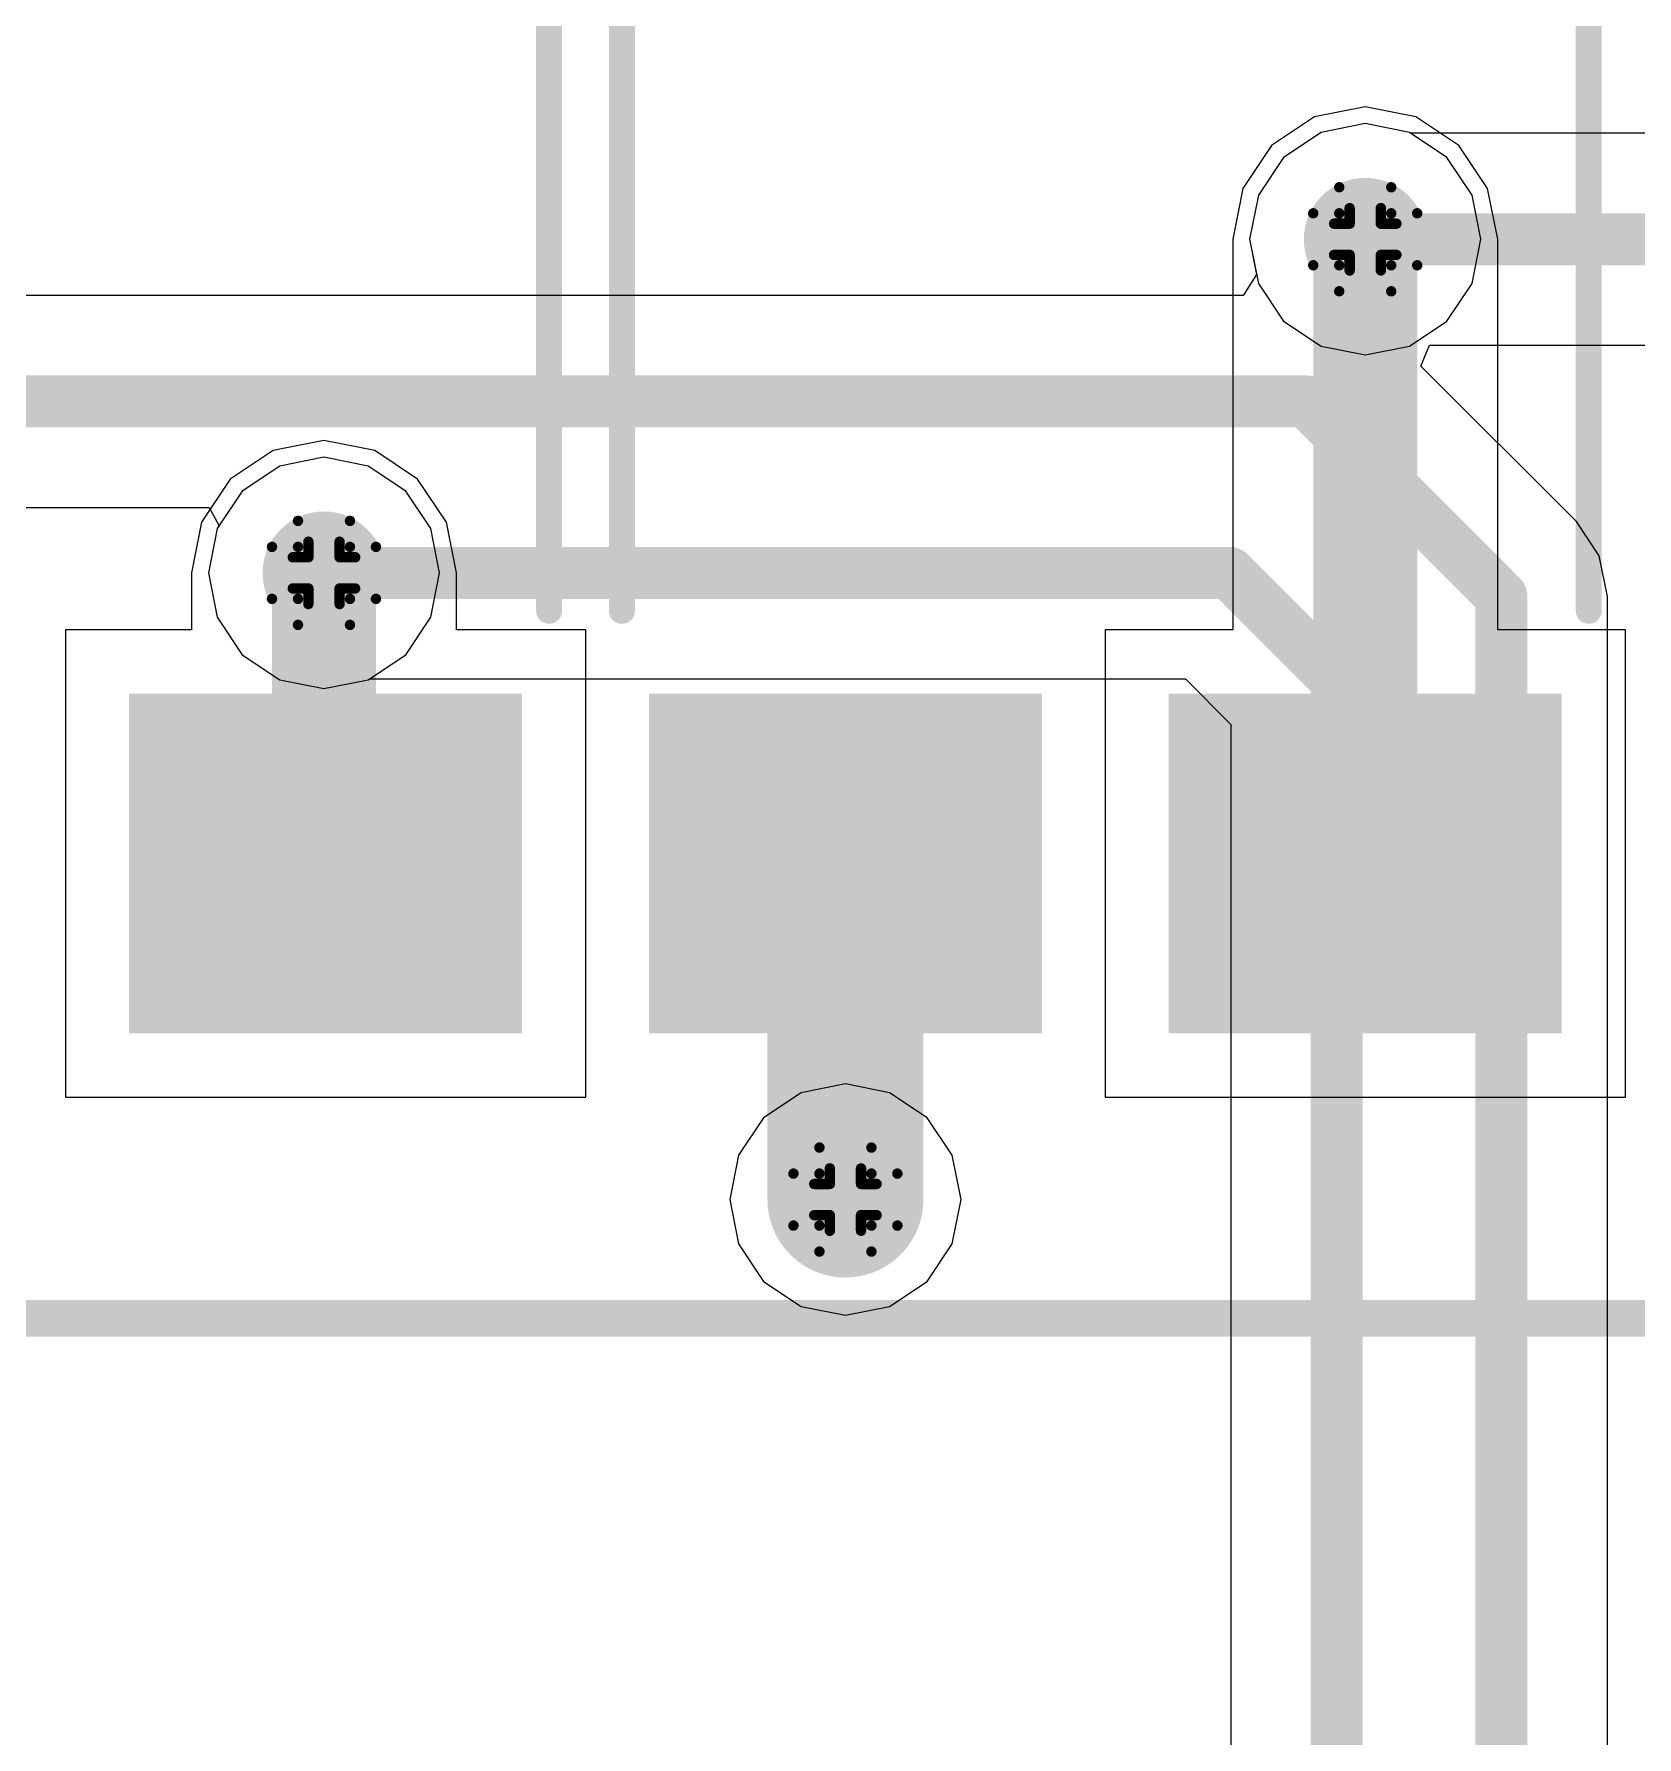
# Model space of a CAD drawing. Header units: inches. Extents: x 0 to 198, y 0 to 199.
# Drawn here: x 1.9092 to 2.2176, y 3.522 to 3.8495 of the extents above; entities that cross this region are included whole.
import ezdxf

# ---------------------------------------------------------------- set-up
doc = ezdxf.new("R2010")
doc.units = ezdxf.units.IN
doc.header["$MEASUREMENT"] = 0
for name, color, linetype in [('Bottom Layer', 5, 'Continuous'), ('Drill Drawing', 1, 'Continuous'), ('Layer 1', 16, 'Continuous'), ('Layer 2', 76, 'Continuous'), ('Top Layer', 1, 'Continuous'), ('Top Overlay', 2, 'Continuous'), ('Top Paste', 8, 'Continuous'), ('Top Solder', 216, 'Continuous'), ('Via Holes', 16, 'Continuous')]:
    doc.layers.add(name, color=color, linetype=linetype)

# ---------------------------------------------------------------- blocks, each defined once
blk = doc.blocks.new('SFH617A_2X009T_37')
at = {"layer": 'Top Layer'}
blk.add_hatch(color=1, dxfattribs=at).paths.add_polyline_path([(0.15768, 0.08504), (0.21752, 0.08504), (0.21752, 0.01496), (0.15768, 0.01496)])
at = {"layer": 'Top Paste'}
blk.add_hatch(color=8, dxfattribs=at).paths.add_polyline_path([(0.15768, 0.08504), (0.21752, 0.08504), (0.21752, 0.01496), (0.15768, 0.01496)])
at = {"layer": 'Top Solder'}
blk.add_hatch(color=216, dxfattribs=at).paths.add_polyline_path([(0.15492, 0.08779), (0.22028, 0.08779), (0.22028, 0.0122), (0.15492, 0.0122)])
at = {"layer": 'Top Overlay'}
blk.add_lwpolyline([(0.139, 0.093, 0.005, 0.005, 0), (-0.125, 0.093, 0.005, 0.005, 0)], format="xyseb", dxfattribs=at)
blk.add_lwpolyline([(0.13775, 0.093, 0.0025, 0.0025, 1), (0.14025, 0.093, 0.0025, 0.0025, 1)], format="xyseb", close=True, dxfattribs=at)
blk = doc.blocks.new('SFH617A_2X009T_39')
at = {"layer": 'Top Layer'}
for points in [[(0.15768, 0.08504), (0.21752, 0.08504), (0.21752, 0.01496), (0.15768, 0.01496)], [(0.15768, -0.01496), (0.21752, -0.01496), (0.21752, -0.08504), (0.15768, -0.08504)]]:
    blk.add_hatch(color=1, dxfattribs=at).paths.add_polyline_path(points)
at = {"layer": 'Top Paste'}
for points in [[(0.15768, 0.08504), (0.21752, 0.08504), (0.21752, 0.01496), (0.15768, 0.01496)], [(0.15768, -0.01496), (0.21752, -0.01496), (0.21752, -0.08504), (0.15768, -0.08504)]]:
    blk.add_hatch(color=8, dxfattribs=at).paths.add_polyline_path(points)
at = {"layer": 'Top Solder'}
for points in [[(0.15492, 0.08779), (0.22028, 0.08779), (0.22028, 0.0122), (0.15492, 0.0122)], [(0.15492, -0.01221), (0.22028, -0.01221), (0.22028, -0.0878), (0.15492, -0.0878)]]:
    blk.add_hatch(color=216, dxfattribs=at).paths.add_polyline_path(points)
at = {"layer": 'Top Overlay'}
for points in [[(0.139, 0.093, 0.005, 0.005, 0), (-0.125, 0.093, 0.005, 0.005, 0)], [(0.139, -0.093, 0.005, 0.005, 0), (-0.125, -0.093, 0.005, 0.005, 0)]]:
    blk.add_lwpolyline(points, format="xyseb", dxfattribs=at)
for points in [[(0.13775, 0.093, 0.0025, 0.0025, 1), (0.14025, 0.093, 0.0025, 0.0025, 1)], [(0.13775, -0.093, 0.0025, 0.0025, 1), (0.14025, -0.093, 0.0025, 0.0025, 1)]]:
    blk.add_lwpolyline(points, format="xyseb", close=True, dxfattribs=at)

msp = doc.modelspace()

# ---------------------------------------------------------------- hatches: boundary and pattern name
at = {"layer": 'Bottom Layer'}
h = msp.add_hatch(color=5, dxfattribs=at)
edge = h.paths.add_edge_path()
edge.add_arc((2.16531, 3.81), 0.01181, 0, 360)
h = msp.add_hatch(color=5, dxfattribs=at)
edge = h.paths.add_edge_path()
edge.add_arc((1.965, 3.74584), 0.01181, 0, 360)
h = msp.add_hatch(color=5, dxfattribs=at)
edge = h.paths.add_edge_path()
edge.add_arc((2.06531, 3.62531), 0.01181, 0, 360)
at = {"layer": 'Layer 1'}
h = msp.add_hatch(color=16, dxfattribs=at)
edge = h.paths.add_edge_path()
edge.add_arc((2.16531, 3.81), 0.01181, 0, 360)
h = msp.add_hatch(color=16, dxfattribs=at)
edge = h.paths.add_edge_path()
edge.add_arc((1.965, 3.74584), 0.01181, 0, 360)
h = msp.add_hatch(color=16, dxfattribs=at)
edge = h.paths.add_edge_path()
edge.add_arc((2.06531, 3.62531), 0.01181, 0, 360)
at = {"layer": 'Layer 2'}
h = msp.add_hatch(color=76, dxfattribs=at)
edge = h.paths.add_edge_path()
edge.add_arc((2.16531, 3.81), 0.01181, 0, 360)
h = msp.add_hatch(color=76, dxfattribs=at)
edge = h.paths.add_edge_path()
edge.add_arc((1.965, 3.74584), 0.01181, 0, 360)
h = msp.add_hatch(color=76, dxfattribs=at)
edge = h.paths.add_edge_path()
edge.add_arc((2.06531, 3.62531), 0.01181, 0, 360)
at = {"layer": 'Top Layer'}
h = msp.add_hatch(color=1, dxfattribs=at)
edge = h.paths.add_edge_path()
edge.add_arc((2.16531, 3.81), 0.01181, 0, 360)
h = msp.add_hatch(color=1, dxfattribs=at)
edge = h.paths.add_edge_path()
edge.add_arc((1.965, 3.74584), 0.01181, 0, 360)
h = msp.add_hatch(color=1, dxfattribs=at)
edge = h.paths.add_edge_path()
edge.add_arc((2.06531, 3.62531), 0.01181, 0, 360)
at = {"layer": 'Via Holes'}
h = msp.add_hatch(color=7, dxfattribs=at)
edge = h.paths.add_edge_path()
edge.add_arc((2.16531, 3.81), 0.00591, 0, 360)
h = msp.add_hatch(color=7, dxfattribs=at)
edge = h.paths.add_edge_path()
edge.add_arc((1.965, 3.74584), 0.00591, 0, 360)
h = msp.add_hatch(color=7, dxfattribs=at)
edge = h.paths.add_edge_path()
edge.add_arc((2.06531, 3.62531), 0.00591, 0, 360)

# ---------------------------------------------------------------- linework, layer by layer
at = {"layer": 'Bottom Layer'}
for p, q in [((2.16531, 3.83224), (2.1568, 3.83055)), ((2.17382, 3.83055), (2.16531, 3.83224)), ((2.1568, 3.83055), (2.14958, 3.82572)), ((2.17405, 3.83039), (2.17382, 3.83055)), ((2.30465, 3.83039), (2.17405, 3.83039)), ((2.14958, 3.82572), (2.14476, 3.81851)), ((2.14476, 3.81851), (2.14307, 3.81)), ((2.14307, 3.81), (2.14442, 3.80321)), ((2.14442, 3.80321), (2.14184, 3.79921)), ((2.14184, 3.79921), (1.77405, 3.79921)), ((2.17603, 3.78561), (2.17769, 3.78961)), ((2.17769, 3.78961), (2.2962, 3.78961)), ((2.20592, 3.75572), (2.17603, 3.78561)), ((1.77405, 3.75843), (1.94294, 3.75843)), ((1.94294, 3.75843), (1.94482, 3.7549)), ((1.94445, 3.75435), (1.94276, 3.74584)), ((1.94482, 3.7549), (1.94445, 3.75435)), ((2.21034, 3.74911), (2.20592, 3.75572)), ((2.2119, 3.7413), (2.21034, 3.74911)), ((1.94276, 3.74584), (1.94445, 3.73733)), ((2.2119, 2.76637), (2.2119, 3.7413)), ((1.94445, 3.73733), (1.94928, 3.73011)), ((1.94928, 3.73011), (1.95649, 3.72529)), ((1.95649, 3.72529), (1.965, 3.7236)), ((1.965, 3.7236), (1.97351, 3.72529)), ((1.97351, 3.72529), (1.97374, 3.72545)), ((1.97374, 3.72545), (2.13072, 3.72545)), ((2.13072, 3.72545), (2.13945, 3.71671)), ((2.13945, 3.71671), (2.13945, 2.30185))]:
    msp.add_line(p, q, dxfattribs=at)
for points in [[(2.16531, 3.81, 0.01, 0.01, 0), (2.30465, 3.81, 0.01, 0.01, 0)], [(1.76531, 3.77882, 0.01, 0.01, 0), (2.15399, 3.77882, 0.01, 0.01, 0)], [(2.15399, 3.77882, 0.01, 0.01, 0), (2.1915, 3.7413, 0.01, 0.01, 0)], [(1.965, 3.74584, 0.01, 0.01, 0), (2.13916, 3.74584, 0.01, 0.01, 0)], [(2.13916, 3.74584, 0.01, 0.01, 0), (2.15984, 3.72516, 0.01, 0.01, 0)], [(2.1915, 2.31551, 0.01, 0.01, 0), (2.1915, 3.7413, 0.01, 0.01, 0)], [(2.15984, 2.30185, 0.01, 0.01, 0), (2.15984, 3.72516, 0.01, 0.01, 0)]]:
    msp.add_lwpolyline(points, format="xyseb", dxfattribs=at)
for points in [[(2.16281, 3.81, 0.005, 0.005, 1), (2.16781, 3.81, 0.005, 0.005, 1)], [(2.15149, 3.77882, 0.005, 0.005, 1), (2.15649, 3.77882, 0.005, 0.005, 1)], [(2.15149, 3.77882, 0.005, 0.005, 1), (2.15649, 3.77882, 0.005, 0.005, 1)], [(1.9625, 3.74584, 0.005, 0.005, 1), (1.9675, 3.74584, 0.005, 0.005, 1)], [(2.13666, 3.74584, 0.005, 0.005, 1), (2.14166, 3.74584, 0.005, 0.005, 1)], [(2.13666, 3.74584, 0.005, 0.005, 1), (2.14166, 3.74584, 0.005, 0.005, 1)], [(2.189, 3.7413, 0.005, 0.005, 1), (2.194, 3.7413, 0.005, 0.005, 1)], [(2.189, 3.7413, 0.005, 0.005, 1), (2.194, 3.7413, 0.005, 0.005, 1)], [(2.15734, 3.72516, 0.005, 0.005, 1), (2.16234, 3.72516, 0.005, 0.005, 1)], [(2.15734, 3.72516, 0.005, 0.005, 1), (2.16234, 3.72516, 0.005, 0.005, 1)]]:
    msp.add_lwpolyline(points, format="xyseb", close=True, dxfattribs=at)
at = {"layer": 'Drill Drawing'}
for points in [[(2.16031, 3.815, 0.002, 0.002, 0), (2.16031, 3.82, 0.002, 0.002, 0)], [(2.16031, 3.82, 0.002, 0.002, 0), (2.17031, 3.82, 0.002, 0.002, 0)], [(2.17031, 3.815, 0.002, 0.002, 0), (2.17031, 3.82, 0.002, 0.002, 0)], [(2.15531, 3.805, 0.002, 0.002, 0), (2.15531, 3.815, 0.002, 0.002, 0)], [(2.15531, 3.815, 0.002, 0.002, 0), (2.16031, 3.815, 0.002, 0.002, 0)], [(2.16231, 3.813, 0.002, 0.002, 0), (2.16231, 3.816, 0.002, 0.002, 0)], [(2.16231, 3.816, 0.002, 0.002, 0), (2.16831, 3.816, 0.002, 0.002, 0)], [(2.16831, 3.813, 0.002, 0.002, 0), (2.16831, 3.816, 0.002, 0.002, 0)], [(2.17031, 3.815, 0.002, 0.002, 0), (2.17531, 3.815, 0.002, 0.002, 0)], [(2.17531, 3.805, 0.002, 0.002, 0), (2.17531, 3.815, 0.002, 0.002, 0)], [(2.15931, 3.807, 0.002, 0.002, 0), (2.15931, 3.813, 0.002, 0.002, 0)], [(2.15931, 3.813, 0.002, 0.002, 0), (2.16231, 3.813, 0.002, 0.002, 0)], [(2.16831, 3.813, 0.002, 0.002, 0), (2.17131, 3.813, 0.002, 0.002, 0)], [(2.17131, 3.807, 0.002, 0.002, 0), (2.17131, 3.813, 0.002, 0.002, 0)], [(2.15531, 3.805, 0.002, 0.002, 0), (2.16031, 3.805, 0.002, 0.002, 0)], [(2.15931, 3.807, 0.002, 0.002, 0), (2.16231, 3.807, 0.002, 0.002, 0)], [(2.16031, 3.8, 0.002, 0.002, 0), (2.16031, 3.805, 0.002, 0.002, 0)], [(2.16231, 3.804, 0.002, 0.002, 0), (2.16231, 3.807, 0.002, 0.002, 0)], [(2.16831, 3.807, 0.002, 0.002, 0), (2.17131, 3.807, 0.002, 0.002, 0)], [(2.16831, 3.804, 0.002, 0.002, 0), (2.16831, 3.807, 0.002, 0.002, 0)], [(2.17031, 3.805, 0.002, 0.002, 0), (2.17531, 3.805, 0.002, 0.002, 0)], [(2.17031, 3.8, 0.002, 0.002, 0), (2.17031, 3.805, 0.002, 0.002, 0)], [(2.16231, 3.804, 0.002, 0.002, 0), (2.16831, 3.804, 0.002, 0.002, 0)], [(2.16031, 3.8, 0.002, 0.002, 0), (2.17031, 3.8, 0.002, 0.002, 0)], [(1.96, 3.75084, 0.002, 0.002, 0), (1.96, 3.75584, 0.002, 0.002, 0)], [(1.96, 3.75584, 0.002, 0.002, 0), (1.97, 3.75584, 0.002, 0.002, 0)], [(1.97, 3.75084, 0.002, 0.002, 0), (1.97, 3.75584, 0.002, 0.002, 0)], [(1.955, 3.74084, 0.002, 0.002, 0), (1.955, 3.75084, 0.002, 0.002, 0)], [(1.955, 3.75084, 0.002, 0.002, 0), (1.96, 3.75084, 0.002, 0.002, 0)], [(1.962, 3.74884, 0.002, 0.002, 0), (1.962, 3.75184, 0.002, 0.002, 0)], [(1.962, 3.75184, 0.002, 0.002, 0), (1.968, 3.75184, 0.002, 0.002, 0)], [(1.968, 3.74884, 0.002, 0.002, 0), (1.968, 3.75184, 0.002, 0.002, 0)], [(1.97, 3.75084, 0.002, 0.002, 0), (1.975, 3.75084, 0.002, 0.002, 0)], [(1.975, 3.74084, 0.002, 0.002, 0), (1.975, 3.75084, 0.002, 0.002, 0)], [(1.959, 3.74284, 0.002, 0.002, 0), (1.959, 3.74884, 0.002, 0.002, 0)], [(1.959, 3.74884, 0.002, 0.002, 0), (1.962, 3.74884, 0.002, 0.002, 0)], [(1.968, 3.74884, 0.002, 0.002, 0), (1.971, 3.74884, 0.002, 0.002, 0)], [(1.971, 3.74284, 0.002, 0.002, 0), (1.971, 3.74884, 0.002, 0.002, 0)], [(1.959, 3.74284, 0.002, 0.002, 0), (1.962, 3.74284, 0.002, 0.002, 0)], [(1.962, 3.73984, 0.002, 0.002, 0), (1.962, 3.74284, 0.002, 0.002, 0)], [(1.968, 3.74284, 0.002, 0.002, 0), (1.971, 3.74284, 0.002, 0.002, 0)], [(1.968, 3.73984, 0.002, 0.002, 0), (1.968, 3.74284, 0.002, 0.002, 0)], [(1.955, 3.74084, 0.002, 0.002, 0), (1.96, 3.74084, 0.002, 0.002, 0)], [(1.96, 3.73584, 0.002, 0.002, 0), (1.96, 3.74084, 0.002, 0.002, 0)], [(1.962, 3.73984, 0.002, 0.002, 0), (1.968, 3.73984, 0.002, 0.002, 0)], [(1.97, 3.74084, 0.002, 0.002, 0), (1.975, 3.74084, 0.002, 0.002, 0)], [(1.97, 3.73584, 0.002, 0.002, 0), (1.97, 3.74084, 0.002, 0.002, 0)], [(1.96, 3.73584, 0.002, 0.002, 0), (1.97, 3.73584, 0.002, 0.002, 0)], [(2.06031, 3.63031, 0.002, 0.002, 0), (2.06031, 3.63531, 0.002, 0.002, 0)], [(2.06031, 3.63531, 0.002, 0.002, 0), (2.07031, 3.63531, 0.002, 0.002, 0)], [(2.07031, 3.63031, 0.002, 0.002, 0), (2.07031, 3.63531, 0.002, 0.002, 0)], [(2.06231, 3.62831, 0.002, 0.002, 0), (2.06231, 3.63131, 0.002, 0.002, 0)], [(2.06231, 3.63131, 0.002, 0.002, 0), (2.06831, 3.63131, 0.002, 0.002, 0)], [(2.06831, 3.62831, 0.002, 0.002, 0), (2.06831, 3.63131, 0.002, 0.002, 0)], [(2.05531, 3.62031, 0.002, 0.002, 0), (2.05531, 3.63031, 0.002, 0.002, 0)], [(2.05531, 3.63031, 0.002, 0.002, 0), (2.06031, 3.63031, 0.002, 0.002, 0)], [(2.05931, 3.62231, 0.002, 0.002, 0), (2.05931, 3.62831, 0.002, 0.002, 0)], [(2.05931, 3.62831, 0.002, 0.002, 0), (2.06231, 3.62831, 0.002, 0.002, 0)], [(2.06831, 3.62831, 0.002, 0.002, 0), (2.07131, 3.62831, 0.002, 0.002, 0)], [(2.07031, 3.63031, 0.002, 0.002, 0), (2.07531, 3.63031, 0.002, 0.002, 0)], [(2.07131, 3.62231, 0.002, 0.002, 0), (2.07131, 3.62831, 0.002, 0.002, 0)], [(2.07531, 3.62031, 0.002, 0.002, 0), (2.07531, 3.63031, 0.002, 0.002, 0)], [(2.05931, 3.62231, 0.002, 0.002, 0), (2.06231, 3.62231, 0.002, 0.002, 0)], [(2.06231, 3.61931, 0.002, 0.002, 0), (2.06231, 3.62231, 0.002, 0.002, 0)], [(2.06831, 3.62231, 0.002, 0.002, 0), (2.07131, 3.62231, 0.002, 0.002, 0)], [(2.06831, 3.61931, 0.002, 0.002, 0), (2.06831, 3.62231, 0.002, 0.002, 0)], [(2.05531, 3.62031, 0.002, 0.002, 0), (2.06031, 3.62031, 0.002, 0.002, 0)], [(2.06031, 3.61531, 0.002, 0.002, 0), (2.06031, 3.62031, 0.002, 0.002, 0)], [(2.06231, 3.61931, 0.002, 0.002, 0), (2.06831, 3.61931, 0.002, 0.002, 0)], [(2.07031, 3.62031, 0.002, 0.002, 0), (2.07531, 3.62031, 0.002, 0.002, 0)], [(2.07031, 3.61531, 0.002, 0.002, 0), (2.07031, 3.62031, 0.002, 0.002, 0)], [(2.06031, 3.61531, 0.002, 0.002, 0), (2.07031, 3.61531, 0.002, 0.002, 0)]]:
    msp.add_lwpolyline(points, format="xyseb", dxfattribs=at)
for points in [[(2.15981, 3.82, 0.001, 0.001, 1), (2.16081, 3.82, 0.001, 0.001, 1)], [(2.15981, 3.82, 0.001, 0.001, 1), (2.16081, 3.82, 0.001, 0.001, 1)], [(2.16981, 3.82, 0.001, 0.001, 1), (2.17081, 3.82, 0.001, 0.001, 1)], [(2.16981, 3.82, 0.001, 0.001, 1), (2.17081, 3.82, 0.001, 0.001, 1)], [(2.15481, 3.815, 0.001, 0.001, 1), (2.15581, 3.815, 0.001, 0.001, 1)], [(2.15481, 3.815, 0.001, 0.001, 1), (2.15581, 3.815, 0.001, 0.001, 1)], [(2.15981, 3.815, 0.001, 0.001, 1), (2.16081, 3.815, 0.001, 0.001, 1)], [(2.15981, 3.815, 0.001, 0.001, 1), (2.16081, 3.815, 0.001, 0.001, 1)], [(2.16181, 3.816, 0.001, 0.001, 1), (2.16281, 3.816, 0.001, 0.001, 1)], [(2.16181, 3.816, 0.001, 0.001, 1), (2.16281, 3.816, 0.001, 0.001, 1)], [(2.16781, 3.816, 0.001, 0.001, 1), (2.16881, 3.816, 0.001, 0.001, 1)], [(2.16781, 3.816, 0.001, 0.001, 1), (2.16881, 3.816, 0.001, 0.001, 1)], [(2.16981, 3.815, 0.001, 0.001, 1), (2.17081, 3.815, 0.001, 0.001, 1)], [(2.16981, 3.815, 0.001, 0.001, 1), (2.17081, 3.815, 0.001, 0.001, 1)], [(2.17481, 3.815, 0.001, 0.001, 1), (2.17581, 3.815, 0.001, 0.001, 1)], [(2.17481, 3.815, 0.001, 0.001, 1), (2.17581, 3.815, 0.001, 0.001, 1)], [(2.15881, 3.813, 0.001, 0.001, 1), (2.15981, 3.813, 0.001, 0.001, 1)], [(2.15881, 3.813, 0.001, 0.001, 1), (2.15981, 3.813, 0.001, 0.001, 1)], [(2.16181, 3.813, 0.001, 0.001, 1), (2.16281, 3.813, 0.001, 0.001, 1)], [(2.16181, 3.813, 0.001, 0.001, 1), (2.16281, 3.813, 0.001, 0.001, 1)], [(2.16781, 3.813, 0.001, 0.001, 1), (2.16881, 3.813, 0.001, 0.001, 1)], [(2.16781, 3.813, 0.001, 0.001, 1), (2.16881, 3.813, 0.001, 0.001, 1)], [(2.17081, 3.813, 0.001, 0.001, 1), (2.17181, 3.813, 0.001, 0.001, 1)], [(2.17081, 3.813, 0.001, 0.001, 1), (2.17181, 3.813, 0.001, 0.001, 1)], [(2.15481, 3.805, 0.001, 0.001, 1), (2.15581, 3.805, 0.001, 0.001, 1)], [(2.15481, 3.805, 0.001, 0.001, 1), (2.15581, 3.805, 0.001, 0.001, 1)], [(2.15881, 3.807, 0.001, 0.001, 1), (2.15981, 3.807, 0.001, 0.001, 1)], [(2.15881, 3.807, 0.001, 0.001, 1), (2.15981, 3.807, 0.001, 0.001, 1)], [(2.15981, 3.805, 0.001, 0.001, 1), (2.16081, 3.805, 0.001, 0.001, 1)], [(2.15981, 3.805, 0.001, 0.001, 1), (2.16081, 3.805, 0.001, 0.001, 1)], [(2.16181, 3.807, 0.001, 0.001, 1), (2.16281, 3.807, 0.001, 0.001, 1)], [(2.16181, 3.807, 0.001, 0.001, 1), (2.16281, 3.807, 0.001, 0.001, 1)], [(2.16781, 3.807, 0.001, 0.001, 1), (2.16881, 3.807, 0.001, 0.001, 1)], [(2.16781, 3.807, 0.001, 0.001, 1), (2.16881, 3.807, 0.001, 0.001, 1)], [(2.16981, 3.805, 0.001, 0.001, 1), (2.17081, 3.805, 0.001, 0.001, 1)], [(2.16981, 3.805, 0.001, 0.001, 1), (2.17081, 3.805, 0.001, 0.001, 1)], [(2.17081, 3.807, 0.001, 0.001, 1), (2.17181, 3.807, 0.001, 0.001, 1)], [(2.17081, 3.807, 0.001, 0.001, 1), (2.17181, 3.807, 0.001, 0.001, 1)], [(2.17481, 3.805, 0.001, 0.001, 1), (2.17581, 3.805, 0.001, 0.001, 1)], [(2.17481, 3.805, 0.001, 0.001, 1), (2.17581, 3.805, 0.001, 0.001, 1)], [(2.16181, 3.804, 0.001, 0.001, 1), (2.16281, 3.804, 0.001, 0.001, 1)], [(2.16181, 3.804, 0.001, 0.001, 1), (2.16281, 3.804, 0.001, 0.001, 1)], [(2.16781, 3.804, 0.001, 0.001, 1), (2.16881, 3.804, 0.001, 0.001, 1)], [(2.16781, 3.804, 0.001, 0.001, 1), (2.16881, 3.804, 0.001, 0.001, 1)], [(2.15981, 3.8, 0.001, 0.001, 1), (2.16081, 3.8, 0.001, 0.001, 1)], [(2.15981, 3.8, 0.001, 0.001, 1), (2.16081, 3.8, 0.001, 0.001, 1)], [(2.16981, 3.8, 0.001, 0.001, 1), (2.17081, 3.8, 0.001, 0.001, 1)], [(2.16981, 3.8, 0.001, 0.001, 1), (2.17081, 3.8, 0.001, 0.001, 1)], [(1.9595, 3.75584, 0.001, 0.001, 1), (1.9605, 3.75584, 0.001, 0.001, 1)], [(1.9595, 3.75584, 0.001, 0.001, 1), (1.9605, 3.75584, 0.001, 0.001, 1)], [(1.9695, 3.75584, 0.001, 0.001, 1), (1.9705, 3.75584, 0.001, 0.001, 1)], [(1.9695, 3.75584, 0.001, 0.001, 1), (1.9705, 3.75584, 0.001, 0.001, 1)], [(1.9545, 3.75084, 0.001, 0.001, 1), (1.9555, 3.75084, 0.001, 0.001, 1)], [(1.9545, 3.75084, 0.001, 0.001, 1), (1.9555, 3.75084, 0.001, 0.001, 1)], [(1.9595, 3.75084, 0.001, 0.001, 1), (1.9605, 3.75084, 0.001, 0.001, 1)], [(1.9595, 3.75084, 0.001, 0.001, 1), (1.9605, 3.75084, 0.001, 0.001, 1)], [(1.9615, 3.75184, 0.001, 0.001, 1), (1.9625, 3.75184, 0.001, 0.001, 1)], [(1.9615, 3.75184, 0.001, 0.001, 1), (1.9625, 3.75184, 0.001, 0.001, 1)], [(1.9675, 3.75184, 0.001, 0.001, 1), (1.9685, 3.75184, 0.001, 0.001, 1)], [(1.9675, 3.75184, 0.001, 0.001, 1), (1.9685, 3.75184, 0.001, 0.001, 1)], [(1.9695, 3.75084, 0.001, 0.001, 1), (1.9705, 3.75084, 0.001, 0.001, 1)], [(1.9695, 3.75084, 0.001, 0.001, 1), (1.9705, 3.75084, 0.001, 0.001, 1)], [(1.9745, 3.75084, 0.001, 0.001, 1), (1.9755, 3.75084, 0.001, 0.001, 1)], [(1.9745, 3.75084, 0.001, 0.001, 1), (1.9755, 3.75084, 0.001, 0.001, 1)], [(1.9585, 3.74884, 0.001, 0.001, 1), (1.9595, 3.74884, 0.001, 0.001, 1)], [(1.9585, 3.74884, 0.001, 0.001, 1), (1.9595, 3.74884, 0.001, 0.001, 1)], [(1.9615, 3.74884, 0.001, 0.001, 1), (1.9625, 3.74884, 0.001, 0.001, 1)], [(1.9615, 3.74884, 0.001, 0.001, 1), (1.9625, 3.74884, 0.001, 0.001, 1)], [(1.9675, 3.74884, 0.001, 0.001, 1), (1.9685, 3.74884, 0.001, 0.001, 1)], [(1.9675, 3.74884, 0.001, 0.001, 1), (1.9685, 3.74884, 0.001, 0.001, 1)], [(1.9705, 3.74884, 0.001, 0.001, 1), (1.9715, 3.74884, 0.001, 0.001, 1)], [(1.9705, 3.74884, 0.001, 0.001, 1), (1.9715, 3.74884, 0.001, 0.001, 1)], [(1.9585, 3.74284, 0.001, 0.001, 1), (1.9595, 3.74284, 0.001, 0.001, 1)], [(1.9585, 3.74284, 0.001, 0.001, 1), (1.9595, 3.74284, 0.001, 0.001, 1)], [(1.9615, 3.74284, 0.001, 0.001, 1), (1.9625, 3.74284, 0.001, 0.001, 1)], [(1.9615, 3.74284, 0.001, 0.001, 1), (1.9625, 3.74284, 0.001, 0.001, 1)], [(1.9675, 3.74284, 0.001, 0.001, 1), (1.9685, 3.74284, 0.001, 0.001, 1)], [(1.9675, 3.74284, 0.001, 0.001, 1), (1.9685, 3.74284, 0.001, 0.001, 1)], [(1.9705, 3.74284, 0.001, 0.001, 1), (1.9715, 3.74284, 0.001, 0.001, 1)], [(1.9705, 3.74284, 0.001, 0.001, 1), (1.9715, 3.74284, 0.001, 0.001, 1)], [(1.9545, 3.74084, 0.001, 0.001, 1), (1.9555, 3.74084, 0.001, 0.001, 1)], [(1.9545, 3.74084, 0.001, 0.001, 1), (1.9555, 3.74084, 0.001, 0.001, 1)], [(1.9595, 3.74084, 0.001, 0.001, 1), (1.9605, 3.74084, 0.001, 0.001, 1)], [(1.9595, 3.74084, 0.001, 0.001, 1), (1.9605, 3.74084, 0.001, 0.001, 1)], [(1.9615, 3.73984, 0.001, 0.001, 1), (1.9625, 3.73984, 0.001, 0.001, 1)], [(1.9615, 3.73984, 0.001, 0.001, 1), (1.9625, 3.73984, 0.001, 0.001, 1)], [(1.9675, 3.73984, 0.001, 0.001, 1), (1.9685, 3.73984, 0.001, 0.001, 1)], [(1.9675, 3.73984, 0.001, 0.001, 1), (1.9685, 3.73984, 0.001, 0.001, 1)], [(1.9695, 3.74084, 0.001, 0.001, 1), (1.9705, 3.74084, 0.001, 0.001, 1)], [(1.9695, 3.74084, 0.001, 0.001, 1), (1.9705, 3.74084, 0.001, 0.001, 1)], [(1.9745, 3.74084, 0.001, 0.001, 1), (1.9755, 3.74084, 0.001, 0.001, 1)], [(1.9745, 3.74084, 0.001, 0.001, 1), (1.9755, 3.74084, 0.001, 0.001, 1)], [(1.9595, 3.73584, 0.001, 0.001, 1), (1.9605, 3.73584, 0.001, 0.001, 1)], [(1.9595, 3.73584, 0.001, 0.001, 1), (1.9605, 3.73584, 0.001, 0.001, 1)], [(1.9695, 3.73584, 0.001, 0.001, 1), (1.9705, 3.73584, 0.001, 0.001, 1)], [(1.9695, 3.73584, 0.001, 0.001, 1), (1.9705, 3.73584, 0.001, 0.001, 1)], [(2.05981, 3.63531, 0.001, 0.001, 1), (2.06081, 3.63531, 0.001, 0.001, 1)], [(2.05981, 3.63531, 0.001, 0.001, 1), (2.06081, 3.63531, 0.001, 0.001, 1)], [(2.06981, 3.63531, 0.001, 0.001, 1), (2.07081, 3.63531, 0.001, 0.001, 1)], [(2.06981, 3.63531, 0.001, 0.001, 1), (2.07081, 3.63531, 0.001, 0.001, 1)], [(2.06181, 3.63131, 0.001, 0.001, 1), (2.06281, 3.63131, 0.001, 0.001, 1)], [(2.06181, 3.63131, 0.001, 0.001, 1), (2.06281, 3.63131, 0.001, 0.001, 1)], [(2.06781, 3.63131, 0.001, 0.001, 1), (2.06881, 3.63131, 0.001, 0.001, 1)], [(2.06781, 3.63131, 0.001, 0.001, 1), (2.06881, 3.63131, 0.001, 0.001, 1)], [(2.05481, 3.63031, 0.001, 0.001, 1), (2.05581, 3.63031, 0.001, 0.001, 1)], [(2.05481, 3.63031, 0.001, 0.001, 1), (2.05581, 3.63031, 0.001, 0.001, 1)], [(2.05881, 3.62831, 0.001, 0.001, 1), (2.05981, 3.62831, 0.001, 0.001, 1)], [(2.05881, 3.62831, 0.001, 0.001, 1), (2.05981, 3.62831, 0.001, 0.001, 1)], [(2.05981, 3.63031, 0.001, 0.001, 1), (2.06081, 3.63031, 0.001, 0.001, 1)], [(2.05981, 3.63031, 0.001, 0.001, 1), (2.06081, 3.63031, 0.001, 0.001, 1)], [(2.06181, 3.62831, 0.001, 0.001, 1), (2.06281, 3.62831, 0.001, 0.001, 1)], [(2.06181, 3.62831, 0.001, 0.001, 1), (2.06281, 3.62831, 0.001, 0.001, 1)], [(2.06781, 3.62831, 0.001, 0.001, 1), (2.06881, 3.62831, 0.001, 0.001, 1)], [(2.06781, 3.62831, 0.001, 0.001, 1), (2.06881, 3.62831, 0.001, 0.001, 1)], [(2.06981, 3.63031, 0.001, 0.001, 1), (2.07081, 3.63031, 0.001, 0.001, 1)], [(2.06981, 3.63031, 0.001, 0.001, 1), (2.07081, 3.63031, 0.001, 0.001, 1)], [(2.07081, 3.62831, 0.001, 0.001, 1), (2.07181, 3.62831, 0.001, 0.001, 1)], [(2.07081, 3.62831, 0.001, 0.001, 1), (2.07181, 3.62831, 0.001, 0.001, 1)], [(2.07481, 3.63031, 0.001, 0.001, 1), (2.07581, 3.63031, 0.001, 0.001, 1)], [(2.07481, 3.63031, 0.001, 0.001, 1), (2.07581, 3.63031, 0.001, 0.001, 1)], [(2.05881, 3.62231, 0.001, 0.001, 1), (2.05981, 3.62231, 0.001, 0.001, 1)], [(2.05881, 3.62231, 0.001, 0.001, 1), (2.05981, 3.62231, 0.001, 0.001, 1)], [(2.06181, 3.62231, 0.001, 0.001, 1), (2.06281, 3.62231, 0.001, 0.001, 1)], [(2.06181, 3.62231, 0.001, 0.001, 1), (2.06281, 3.62231, 0.001, 0.001, 1)], [(2.06781, 3.62231, 0.001, 0.001, 1), (2.06881, 3.62231, 0.001, 0.001, 1)], [(2.06781, 3.62231, 0.001, 0.001, 1), (2.06881, 3.62231, 0.001, 0.001, 1)], [(2.07081, 3.62231, 0.001, 0.001, 1), (2.07181, 3.62231, 0.001, 0.001, 1)], [(2.07081, 3.62231, 0.001, 0.001, 1), (2.07181, 3.62231, 0.001, 0.001, 1)], [(2.05481, 3.62031, 0.001, 0.001, 1), (2.05581, 3.62031, 0.001, 0.001, 1)], [(2.05481, 3.62031, 0.001, 0.001, 1), (2.05581, 3.62031, 0.001, 0.001, 1)], [(2.05981, 3.62031, 0.001, 0.001, 1), (2.06081, 3.62031, 0.001, 0.001, 1)], [(2.05981, 3.62031, 0.001, 0.001, 1), (2.06081, 3.62031, 0.001, 0.001, 1)], [(2.06181, 3.61931, 0.001, 0.001, 1), (2.06281, 3.61931, 0.001, 0.001, 1)], [(2.06181, 3.61931, 0.001, 0.001, 1), (2.06281, 3.61931, 0.001, 0.001, 1)], [(2.06781, 3.61931, 0.001, 0.001, 1), (2.06881, 3.61931, 0.001, 0.001, 1)], [(2.06781, 3.61931, 0.001, 0.001, 1), (2.06881, 3.61931, 0.001, 0.001, 1)], [(2.06981, 3.62031, 0.001, 0.001, 1), (2.07081, 3.62031, 0.001, 0.001, 1)], [(2.06981, 3.62031, 0.001, 0.001, 1), (2.07081, 3.62031, 0.001, 0.001, 1)], [(2.07481, 3.62031, 0.001, 0.001, 1), (2.07581, 3.62031, 0.001, 0.001, 1)], [(2.07481, 3.62031, 0.001, 0.001, 1), (2.07581, 3.62031, 0.001, 0.001, 1)], [(2.05981, 3.61531, 0.001, 0.001, 1), (2.06081, 3.61531, 0.001, 0.001, 1)], [(2.05981, 3.61531, 0.001, 0.001, 1), (2.06081, 3.61531, 0.001, 0.001, 1)], [(2.06981, 3.61531, 0.001, 0.001, 1), (2.07081, 3.61531, 0.001, 0.001, 1)], [(2.06981, 3.61531, 0.001, 0.001, 1), (2.07081, 3.61531, 0.001, 0.001, 1)]]:
    msp.add_lwpolyline(points, format="xyseb", close=True, dxfattribs=at)
at = {"layer": 'Layer 1'}
for p, q in [((2.16531, 3.83224), (2.1568, 3.83055)), ((2.17382, 3.83055), (2.16531, 3.83224)), ((2.1568, 3.83055), (2.14958, 3.82572)), ((2.18103, 3.82572), (2.17382, 3.83055)), ((2.14958, 3.82572), (2.14476, 3.81851)), ((2.18586, 3.81851), (2.18103, 3.82572)), ((2.14476, 3.81851), (2.14307, 3.81)), ((2.18755, 3.81), (2.18586, 3.81851)), ((2.14307, 3.81), (2.14476, 3.80149)), ((2.18586, 3.80149), (2.18755, 3.81)), ((2.14476, 3.80149), (2.14958, 3.79428)), ((2.18103, 3.79428), (2.18586, 3.80149)), ((2.14958, 3.79428), (2.1568, 3.78945)), ((2.17382, 3.78945), (2.18103, 3.79428)), ((2.1568, 3.78945), (2.16531, 3.78776)), ((2.16531, 3.78776), (2.17382, 3.78945)), ((1.95649, 3.76638), (1.94928, 3.76156)), ((1.965, 3.76808), (1.95649, 3.76638)), ((1.97351, 3.76638), (1.965, 3.76808)), ((1.98072, 3.76156), (1.97351, 3.76638)), ((1.94928, 3.76156), (1.94445, 3.75435)), ((1.98555, 3.75435), (1.98072, 3.76156)), ((1.94445, 3.75435), (1.94276, 3.74584)), ((1.98724, 3.74584), (1.98555, 3.75435)), ((1.94276, 3.74584), (1.94445, 3.73733)), ((1.98555, 3.73733), (1.98724, 3.74584)), ((1.94445, 3.73733), (1.94928, 3.73011)), ((1.98072, 3.73011), (1.98555, 3.73733)), ((1.94928, 3.73011), (1.95649, 3.72529)), ((1.97351, 3.72529), (1.98072, 3.73011)), ((1.95649, 3.72529), (1.965, 3.7236)), ((1.965, 3.7236), (1.97351, 3.72529))]:
    msp.add_line(p, q, dxfattribs=at)
at = {"layer": 'Layer 2'}
for p, q in [((2.16531, 3.83224), (2.1568, 3.83055)), ((2.17382, 3.83055), (2.16531, 3.83224)), ((2.1568, 3.83055), (2.14958, 3.82572)), ((2.18103, 3.82572), (2.17382, 3.83055)), ((2.14958, 3.82572), (2.14476, 3.81851)), ((2.18586, 3.81851), (2.18103, 3.82572)), ((2.14476, 3.81851), (2.14307, 3.81)), ((2.18755, 3.81), (2.18586, 3.81851)), ((2.14307, 3.81), (2.14476, 3.80149)), ((2.18586, 3.80149), (2.18755, 3.81)), ((2.14476, 3.80149), (2.14958, 3.79428)), ((2.18103, 3.79428), (2.18586, 3.80149)), ((2.14958, 3.79428), (2.1568, 3.78945)), ((2.17382, 3.78945), (2.18103, 3.79428)), ((2.1568, 3.78945), (2.16531, 3.78776)), ((2.16531, 3.78776), (2.17382, 3.78945)), ((1.95649, 3.76638), (1.94928, 3.76156)), ((1.965, 3.76808), (1.95649, 3.76638)), ((1.97351, 3.76638), (1.965, 3.76808)), ((1.98072, 3.76156), (1.97351, 3.76638)), ((1.94928, 3.76156), (1.94445, 3.75435)), ((1.98555, 3.75435), (1.98072, 3.76156)), ((1.94445, 3.75435), (1.94276, 3.74584)), ((1.98724, 3.74584), (1.98555, 3.75435)), ((1.94276, 3.74584), (1.94445, 3.73733)), ((1.98555, 3.73733), (1.98724, 3.74584)), ((1.94445, 3.73733), (1.94928, 3.73011)), ((1.98072, 3.73011), (1.98555, 3.73733)), ((1.94928, 3.73011), (1.95649, 3.72529)), ((1.97351, 3.72529), (1.98072, 3.73011)), ((1.95649, 3.72529), (1.965, 3.7236)), ((1.965, 3.7236), (1.97351, 3.72529)), ((2.0568, 3.64585), (2.04958, 3.64103)), ((2.06531, 3.64755), (2.0568, 3.64585)), ((2.07382, 3.64585), (2.06531, 3.64755)), ((2.08103, 3.64103), (2.07382, 3.64585)), ((2.04958, 3.64103), (2.04476, 3.63382)), ((2.08585, 3.63382), (2.08103, 3.64103)), ((2.04476, 3.63382), (2.04307, 3.62531)), ((2.08755, 3.62531), (2.08585, 3.63382)), ((2.04307, 3.62531), (2.04476, 3.6168)), ((2.08585, 3.6168), (2.08755, 3.62531)), ((2.04476, 3.6168), (2.04958, 3.60958)), ((2.08103, 3.60958), (2.08585, 3.6168)), ((2.04958, 3.60958), (2.0568, 3.60476)), ((2.07382, 3.60476), (2.08103, 3.60958)), ((2.0568, 3.60476), (2.06531, 3.60307)), ((2.06531, 3.60307), (2.07382, 3.60476))]:
    msp.add_line(p, q, dxfattribs=at)
at = {"layer": 'Top Layer'}
for p, q in [((2.16531, 3.83549), (2.15556, 3.83355)), ((2.17506, 3.83355), (2.16531, 3.83549)), ((2.15556, 3.83355), (2.14729, 3.82802)), ((2.18333, 3.82802), (2.17506, 3.83355)), ((2.14729, 3.82802), (2.14176, 3.81975)), ((2.18886, 3.81975), (2.18333, 3.82802)), ((2.14176, 3.81975), (2.13982, 3.81)), ((2.1908, 3.81), (2.18886, 3.81975)), ((2.13982, 3.81), (2.13982, 3.73486)), ((2.1908, 3.73486), (2.1908, 3.81)), ((1.965, 3.77133), (1.95525, 3.76939)), ((1.97475, 3.76939), (1.965, 3.77133)), ((1.95525, 3.76939), (1.94698, 3.76386)), ((1.98302, 3.76386), (1.97475, 3.76939)), ((1.94698, 3.76386), (1.94145, 3.75559)), ((1.98855, 3.75559), (1.98302, 3.76386)), ((1.94145, 3.75559), (1.93951, 3.74584)), ((1.99049, 3.74584), (1.98855, 3.75559)), ((1.93951, 3.74584), (1.93951, 3.73486)), ((1.99049, 3.73486), (1.99049, 3.74584)), ((1.93951, 3.73486), (1.91527, 3.73486)), ((1.91527, 3.73486), (1.91527, 3.64502)), ((2.01535, 3.73486), (1.99049, 3.73486)), ((2.01535, 3.64502), (2.01535, 3.73486)), ((2.13982, 3.73486), (2.11527, 3.73486)), ((2.11527, 3.73486), (2.11527, 3.64502)), ((2.21535, 3.73486), (2.1908, 3.73486)), ((2.21535, 3.64502), (2.21535, 3.73486)), ((1.91527, 3.64502), (2.01535, 3.64502)), ((2.11527, 3.64502), (2.21535, 3.64502))]:
    msp.add_line(p, q, dxfattribs=at)
for points in [[(2.16531, 3.68994, 0.02, 0.02, 0), (2.16531, 3.81, 0.02, 0.02, 0)], [(1.965, 3.69025, 0.02, 0.02, 0), (1.965, 3.74584, 0.02, 0.02, 0)], [(2.06531, 3.62531, 0.03, 0.03, 0), (2.06531, 3.69, 0.03, 0.03, 0)], [(1.965, 3.69025, 0.02, 0.02, 0), (1.96531, 3.68994, 0.02, 0.02, 0)]]:
    msp.add_lwpolyline(points, format="xyseb", dxfattribs=at)
for points in [[(2.16031, 3.81, 0.01, 0.01, 1), (2.17031, 3.81, 0.01, 0.01, 1)], [(1.96, 3.74584, 0.01, 0.01, 1), (1.97, 3.74584, 0.01, 0.01, 1)], [(2.05781, 3.69, 0.015, 0.015, 1), (2.07281, 3.69, 0.015, 0.015, 1)], [(1.96, 3.69025, 0.01, 0.01, 1), (1.97, 3.69025, 0.01, 0.01, 1)], [(1.96, 3.69025, 0.01, 0.01, 1), (1.97, 3.69025, 0.01, 0.01, 1)], [(1.96031, 3.68994, 0.01, 0.01, 1), (1.97031, 3.68994, 0.01, 0.01, 1)], [(2.16031, 3.68994, 0.01, 0.01, 1), (2.17031, 3.68994, 0.01, 0.01, 1)], [(2.05781, 3.62531, 0.015, 0.015, 1), (2.07281, 3.62531, 0.015, 0.015, 1)]]:
    msp.add_lwpolyline(points, format="xyseb", close=True, dxfattribs=at)
at = {"layer": 'Top Overlay'}
msp.add_lwpolyline([(1.62231, 3.60247, 0.007, 0.007, 0), (2.71811, 3.60247, 0.007, 0.007, 0)], format="xyseb", dxfattribs=at)

# ---------------------------------------------------------------- block references
at = {"rotation": 270}
for name, p in [('SFH617A_2X009T_37', (1.91531, 3.87754)), ('SFH617A_2X009T_39', (2.11531, 3.87754))]:
    msp.add_blockref(name, p, dxfattribs=at)

doc.saveas('drawing.dxf')
